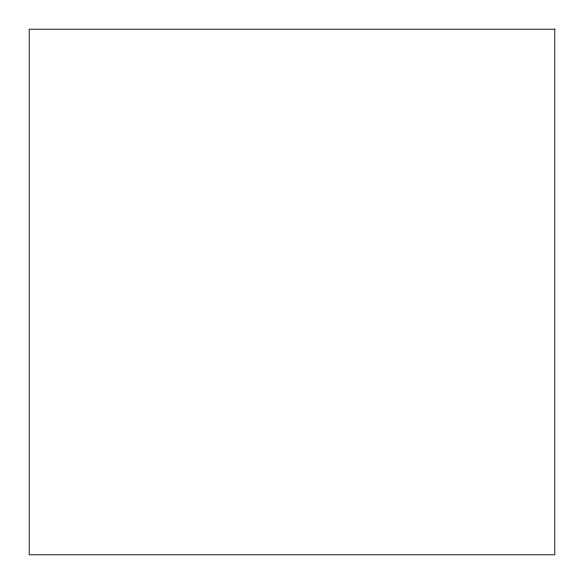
<?xml version="1.0" encoding="UTF-8"?>
<svg xmlns="http://www.w3.org/2000/svg" width="584" height="584" viewBox="0 0 584 584"><rect width="100%" height="100%" fill="white"/><g stroke="black" fill="none" stroke-linecap="round" stroke-linejoin="round"><path stroke-width="0.88" d="M554.8 29.2L29.2 29.2L29.2 554.8L554.8 554.8L554.8 29.2"/></g></svg>
